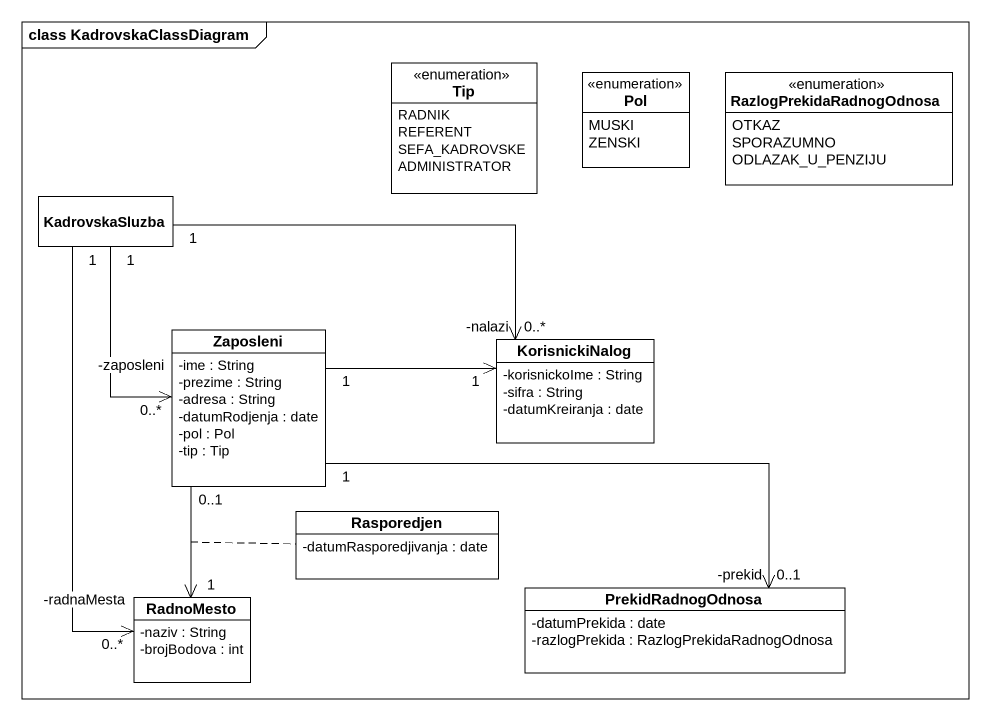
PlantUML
@startuml
mainframe class KadrovskaClassDiagram
hide circle
hide empty members
skinparam classAttributeIconSize 0
enum Tip {
  RADNIK
  REFERENT
  SEFA_KADROVSKE
  ADMINISTRATOR
}
enum Pol {
  MUSKI
  ZENSKI
}
enum RazlogPrekidaRadnogOdnosa {
  OTKAZ
  SPORAZUMNO
  ODLAZAK_U_PENZIJU
}
class KadrovskaSluzba
class Zaposleni {
  -ime : String
  -prezime : String
  -adresa : String
  -datumRodjenja : date
  -pol : Pol
  -tip : Tip
}
class KorisnickiNalog {
  -korisnickoIme : String
  -sifra : String
  -datumKreiranja : date
}
class Rasporedjen {
  -datumRasporedjivanja : date
}
class RadnoMesto {
  -naziv : String
  -brojBodova : int
}
class PrekidRadnogOdnosa {
  -datumPrekida : date
  -razlogPrekida : RazlogPrekidaRadnogOdnosa
}
KadrovskaSluzba "1" --> "-zaposleni\n0..*" Zaposleni
KadrovskaSluzba "1" -right-> "-nalazi\n0..*" KorisnickiNalog
KadrovskaSluzba "1" --> "-radnaMesta\n0..*" RadnoMesto
Zaposleni "1" -right-> "1" KorisnickiNalog
Zaposleni "0..1" --> "1" RadnoMesto
(Zaposleni, RadnoMesto) .. Rasporedjen
Zaposleni "1" -right-> "0..1\n-prekid" PrekidRadnogOdnosa
@enduml
